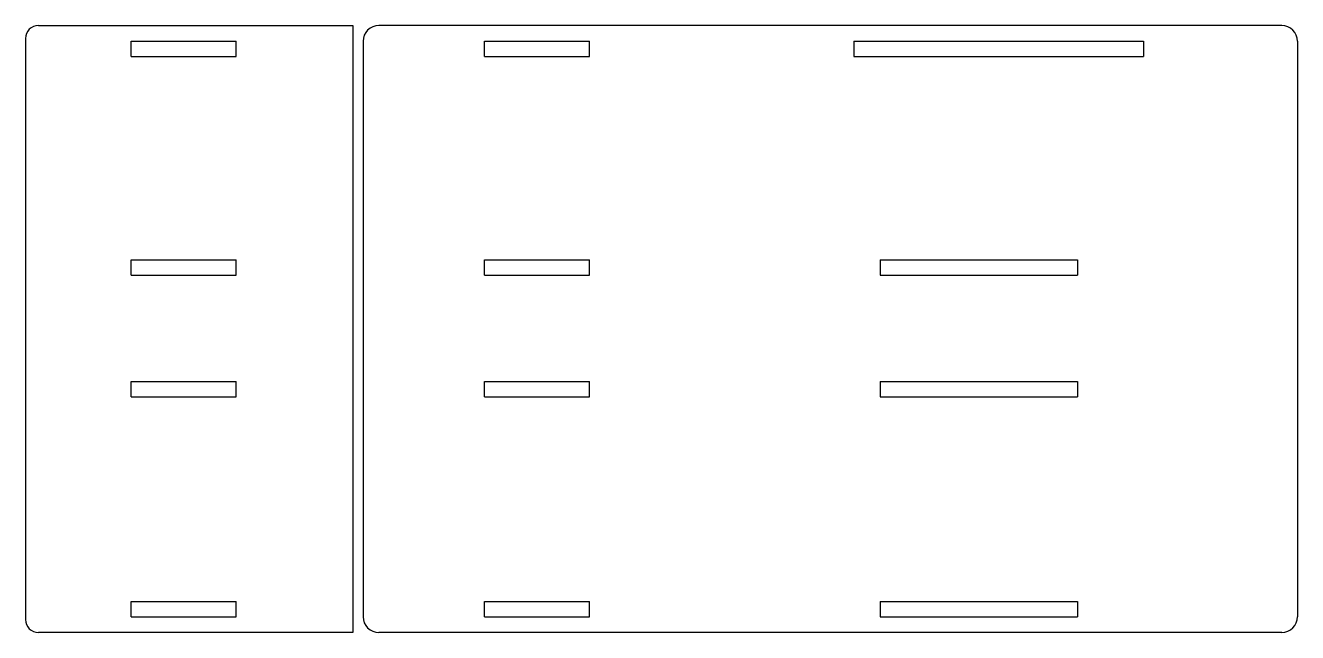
# Model space of a CAD drawing. Extents: x -293 to 189, y -105 to 125.
import ezdxf

# ---------------------------------------------------------------- set-up
doc = ezdxf.new("R2010")
doc.units = 0
doc.header["$MEASUREMENT"] = 0
doc.layers.add('MODELSKETCH_VISIBLE', color=7, linetype='CONTINUOUS')

msp = doc.modelspace()

# ---------------------------------------------------------------- linework, layer by layer
at = {"layer": 'MODELSKETCH_VISIBLE'}
for p, q in [((-288.23, 125.4), (-169.23, 125.4)), ((-169.23, 125.4), (-169.23, -104.6)), ((182.64, 125.4), (-159.36, 125.4)), ((-293.23, 120.4), (-293.23, -99.6)), ((-253.23, 113.6), (-253.23, 119.4)), ((-253.23, 119.4), (-213.43, 119.4)), ((-213.43, 113.6), (-213.43, 119.4)), ((-165.36, 119.4), (-165.36, -98.6)), ((-119.36, 113.6), (-119.36, 119.4)), ((-119.36, 119.4), (-79.56, 119.4)), ((-79.56, 113.6), (-79.56, 119.4)), ((20.54, 119.4), (130.34, 119.4)), ((20.54, 119.4), (20.54, 113.6)), ((130.34, 119.4), (130.34, 113.6)), ((188.64, 119.4), (188.64, -98.6)), ((-253.23, 113.6), (-213.43, 113.6)), ((-119.36, 113.6), (-79.56, 113.6)), ((20.54, 113.6), (130.34, 113.6)), ((-253.23, 30.81), (-253.23, 36.61)), ((-253.23, 36.61), (-213.43, 36.61)), ((-213.43, 30.81), (-213.43, 36.61)), ((-119.36, 30.81), (-119.36, 36.61)), ((-119.36, 36.61), (-79.56, 36.61)), ((-79.56, 30.81), (-79.56, 36.61)), ((30.54, 36.61), (30.54, 30.81)), ((30.54, 36.61), (105.34, 36.61)), ((105.34, 36.61), (105.34, 30.81)), ((-253.23, 30.81), (-213.43, 30.81)), ((-119.36, 30.81), (-79.56, 30.81)), ((30.54, 30.81), (105.34, 30.81)), ((-253.23, -9.48), (-213.43, -9.48)), ((-253.23, -15.28), (-253.23, -9.48)), ((-213.43, -15.28), (-213.43, -9.48)), ((-119.36, -15.28), (-119.36, -9.48)), ((-119.36, -9.48), (-79.56, -9.48)), ((-79.56, -15.28), (-79.56, -9.48)), ((30.54, -9.48), (30.54, -15.28)), ((30.54, -9.48), (105.34, -9.48)), ((105.34, -9.48), (105.34, -15.28)), ((-253.23, -15.28), (-213.43, -15.28)), ((-119.36, -15.28), (-79.56, -15.28)), ((30.54, -15.28), (105.34, -15.28)), ((-253.23, -92.8), (-213.43, -92.8)), ((-253.23, -98.6), (-253.23, -92.8)), ((-213.43, -98.6), (-213.43, -92.8)), ((-119.36, -92.8), (-79.56, -92.8)), ((-119.36, -98.6), (-119.36, -92.8)), ((-79.56, -98.6), (-79.56, -92.8)), ((30.54, -92.8), (105.34, -92.8)), ((30.54, -92.8), (30.54, -98.6)), ((105.34, -92.8), (105.34, -98.6)), ((-253.23, -98.6), (-213.43, -98.6)), ((-119.36, -98.6), (-79.56, -98.6)), ((30.54, -98.6), (105.34, -98.6)), ((-169.23, -104.6), (-288.23, -104.6)), ((182.64, -104.6), (-159.36, -104.6))]:
    msp.add_line(p, q, dxfattribs=at)
for centre, radius, start, end in [((-288.23, 120.4), 5, 90, 180), ((-159.36, 119.4), 6, 90, 180), ((182.64, 119.4), 6, 0, 90), ((-288.23, -99.6), 5, 180, 270), ((-159.36, -98.6), 6, 180, 270), ((182.64, -98.6), 6, 270, 0)]:
    msp.add_arc(centre, radius, start, end, dxfattribs=at)

doc.saveas('drawing.dxf')
